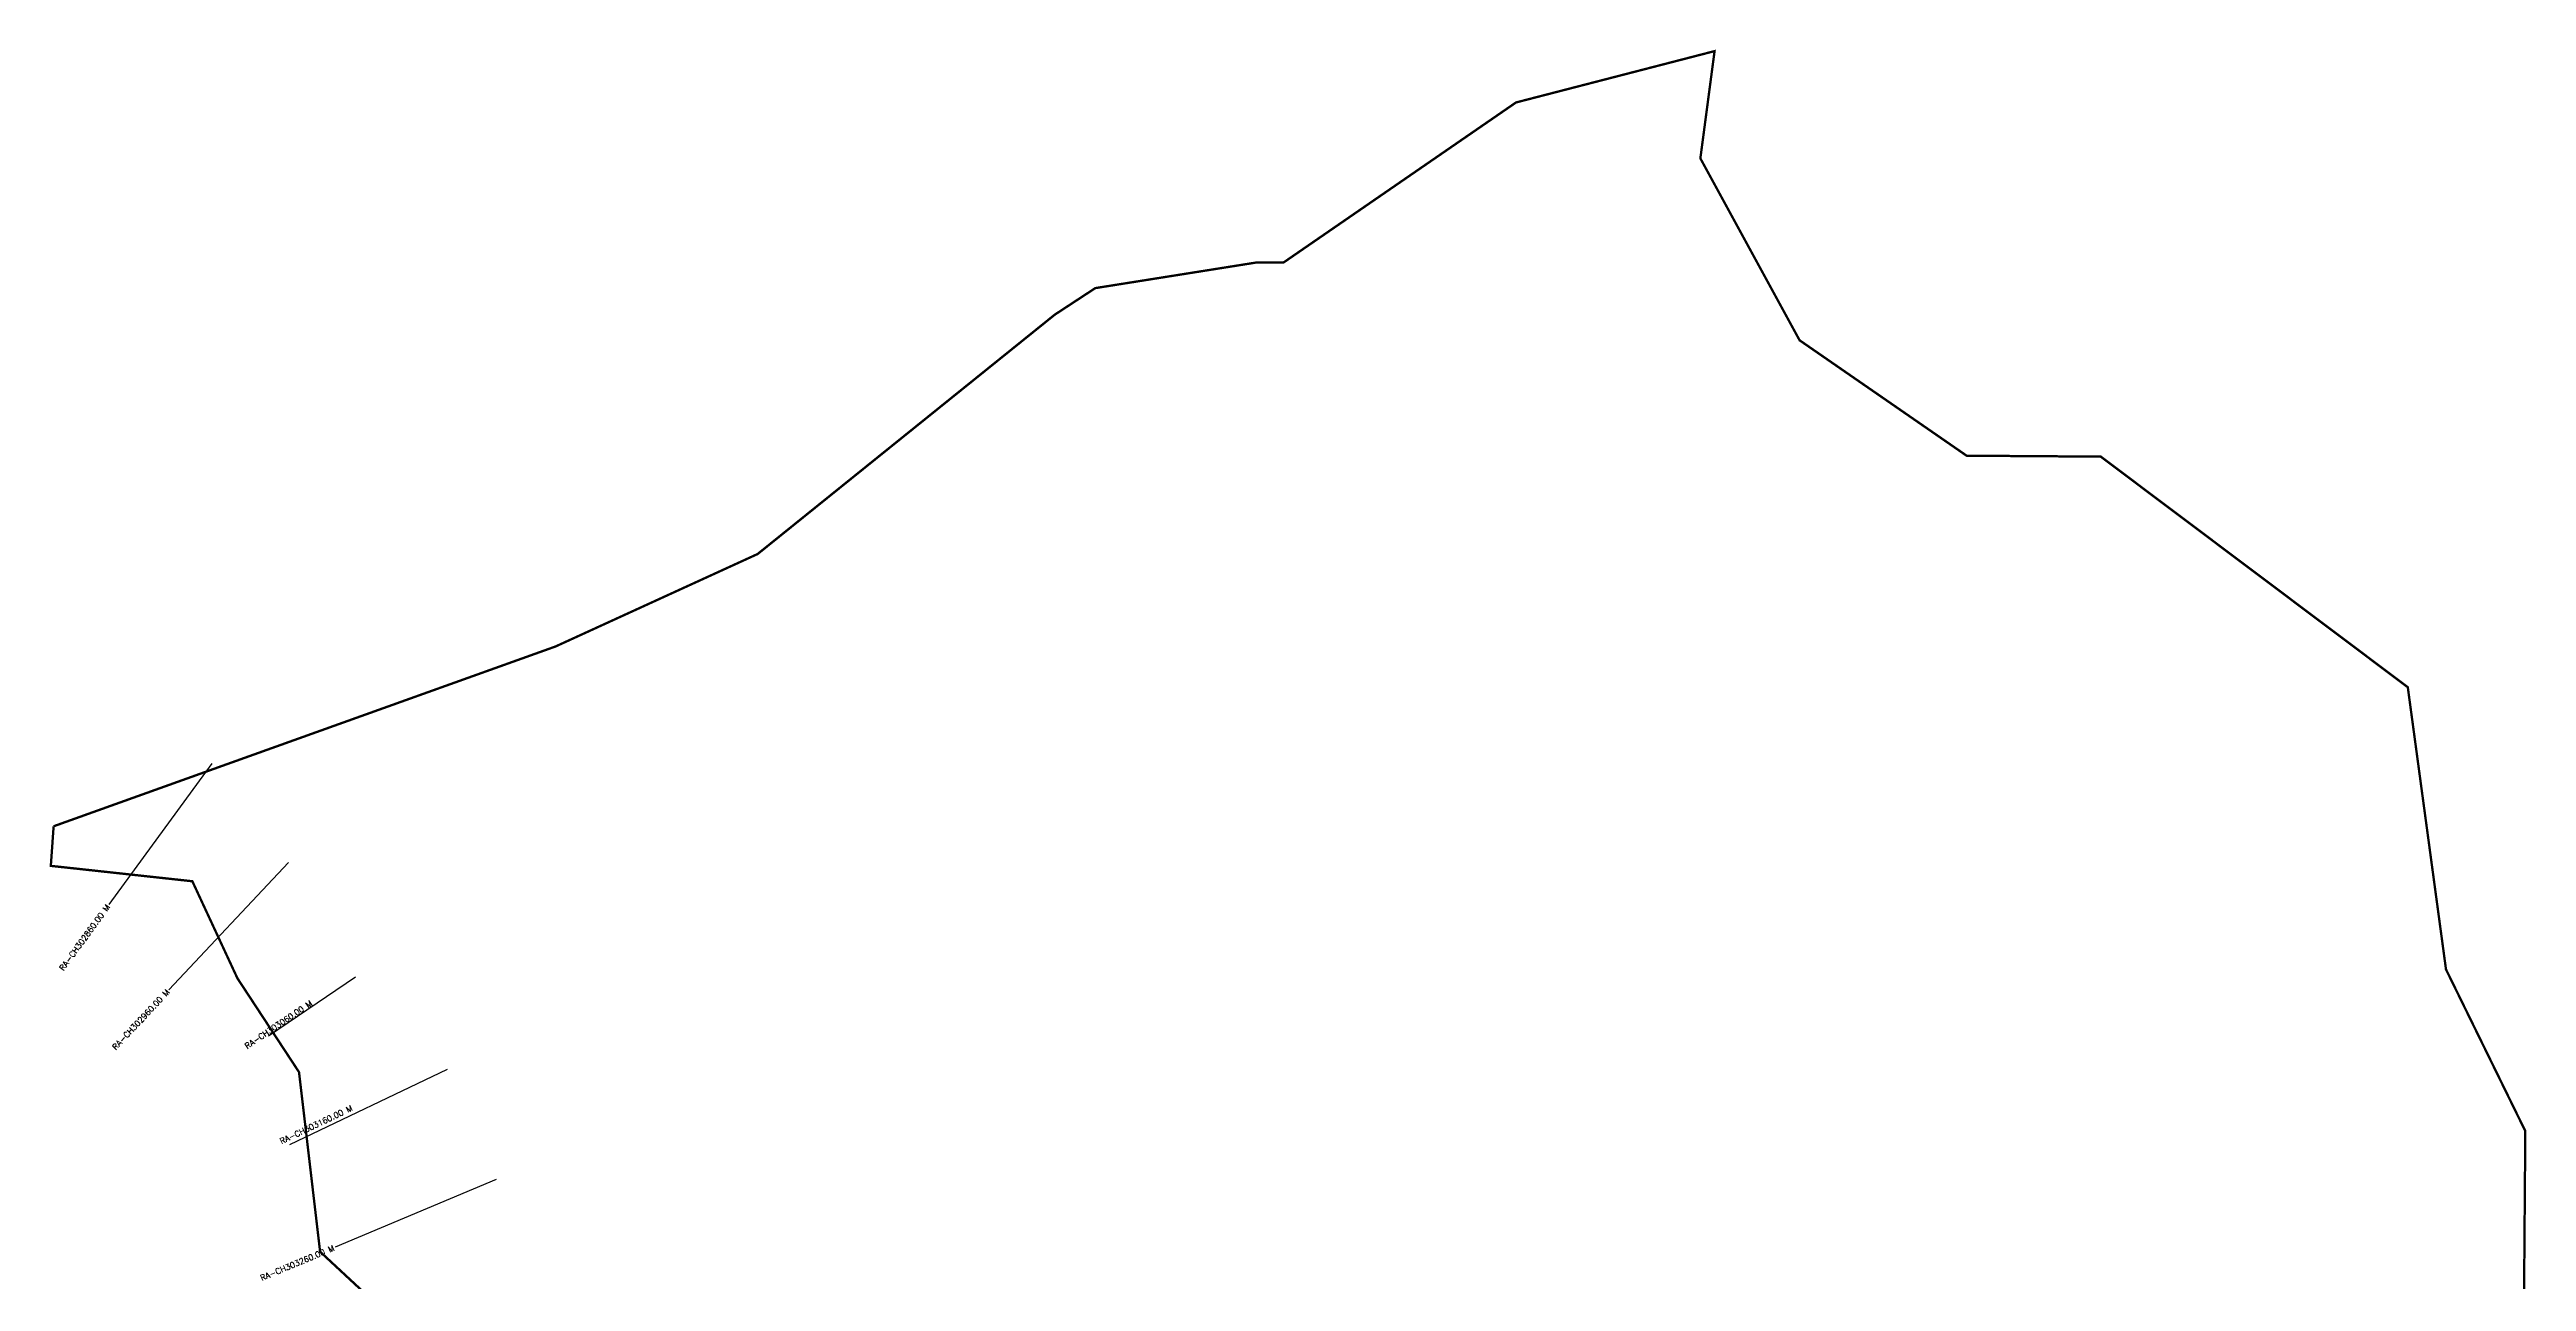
# Model space of a CAD drawing. Header units: metres. Extents: x 284659 to 287076, y 2009710 to 2015523.
# Drawn here: x 284659 to 286786, y 2014465 to 2015523 of the extents above; entities that cross this region are included whole.
import ezdxf
from ezdxf.enums import TextEntityAlignment as Align

# ---------------------------------------------------------------- set-up
doc = ezdxf.new("R2010")
doc.units = ezdxf.units.M
doc.header["$MEASUREMENT"] = 0
doc.layers.add('CS', color=134, linetype='Continuous')
doc.layers.add('CSMark', color=6, linetype='Continuous')
doc.styles.get("Standard").update_dxf_attribs({"font": 'simplex.shx'})

msp = doc.modelspace()

# ---------------------------------------------------------------- linework, layer by layer
at = {"color": 6, "const_width": 2, "flags": 128}
for points in [[(284662.7, 2014856), (285093.7, 2015010.4), (285267.2, 2015089.8), (285522.3, 2015295.3), (285557.1, 2015318.1), (285695.5, 2015340.1), (285718.6, 2015340), (285918.3, 2015477.5), (286088.8, 2015521.6), (286076.6, 2015429.5), (286161.8, 2015273.3), (286305.2, 2015174.2), (286420.4, 2015173.4), (286684, 2014975.4), (286716.8, 2014733.1), (286784.9, 2014594.3), (286783.4, 2014398.4)], [(284997.9, 2014391.8), (284891.5, 2014490.7), (284873.4, 2014644.9), (284820.5, 2014725.5), (284781.8, 2014808.8), (284660.3, 2014822), (284662.7, 2014856)]]:
    msp.add_lwpolyline(points, dxfattribs=at)
at = {"layer": 'CS'}
for p, q in [((284798.5, 2014909.9), (284710, 2014788.8)), ((284864.3, 2014825), (284761.6, 2014715.6)), ((284922, 2014726.4), (284847.2, 2014675.8)), ((285000.5, 2014647.2), (284865.1, 2014582.6)), ((285042.6, 2014552.6), (284904.3, 2014494.6))]:
    msp.add_line(p, q, dxfattribs=at)

# ---------------------------------------------------------------- texts
at = {"layer": 'CSMark'}
for s, rotation, p in [('RA-CH302860.00 M', 53.8418, (284709.4, 2014788)), ('RA-CH302960.00 M', 46.795, (284761, 2014714.9)), ('RA-CH303060.00 M', 34.0844, (284884, 2014704.8)), ('RA-CH303160.00 M', 25.5228, (284918.8, 2014614.5)), ('RA-CH303260.00 M', 22.7604, (284903.3, 2014494.2))]:
    msp.add_text(s, height=5, rotation=rotation, dxfattribs=at).set_placement(p, align=Align.MIDDLE_RIGHT)

doc.saveas('drawing.dxf')
